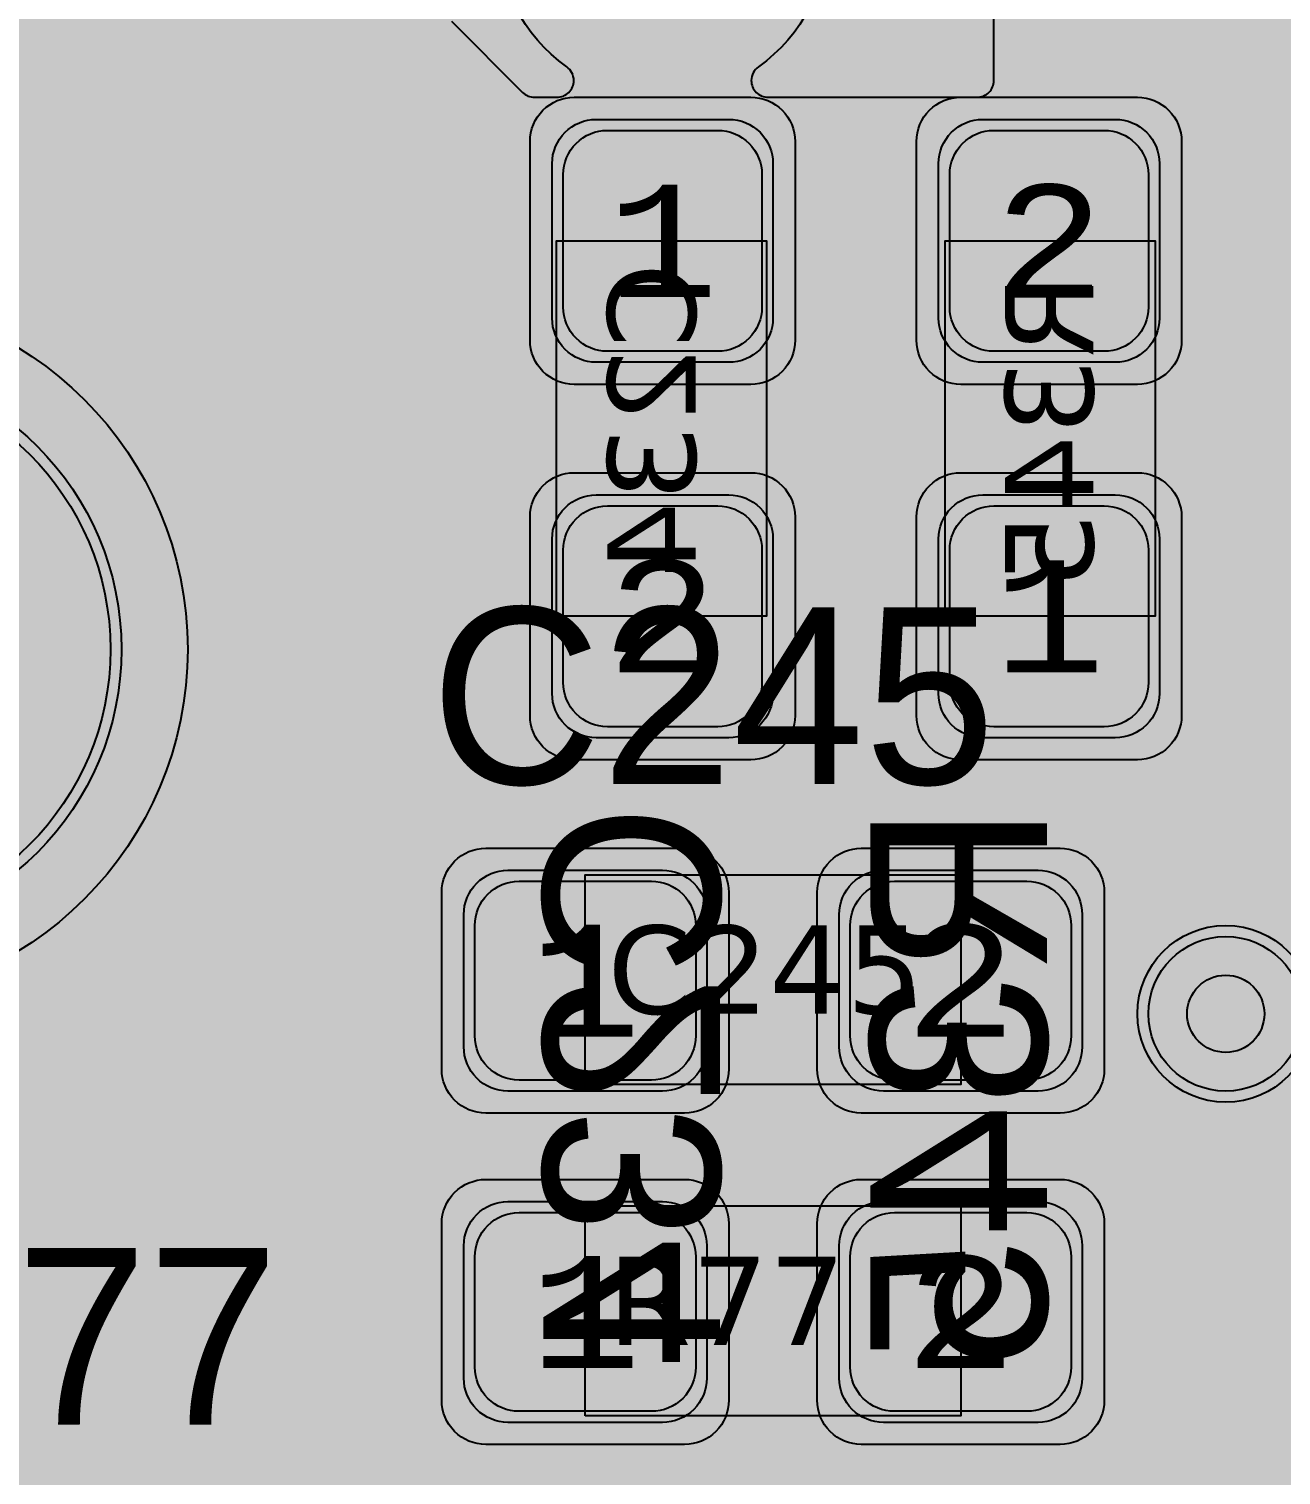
# Model space of a CAD drawing. Extents: x -28 to 199, y -61 to 255.
# Drawn here: x 139.88 to 145.55, y 135.01 to 141.56 of the extents above; entities that cross this region are included whole.
import ezdxf
from ezdxf.enums import TextEntityAlignment as Align

# ---------------------------------------------------------------- set-up
doc = ezdxf.new("R2010")
doc.units = 0
doc.header["$MEASUREMENT"] = 0
for name, color, linetype in [('ASSEMBLY_OUTLINES_BTM', 191, 'CONTINUOUS'), ('ASSEMBLY_OUTLINES_TOP', 102, 'CONTINUOUS'), ('ASSEMBLY_PART_NUMBERS_BTM', 191, 'CONTINUOUS'), ('ASSEMBLY_PART_NUMBERS_TOP', 102, 'CONTINUOUS'), ('ASSEMBLY_REF_DES_BTM', 191, 'CONTINUOUS'), ('ASSEMBLY_REF_DES_TOP', 102, 'CONTINUOUS'), ('DRILL_DRAWING', 21, 'CONTINUOUS'), ('GENERATED_SILKSCREEN_BTM', 255, 'CONTINUOUS'), ('GENERATED_SILKSCREEN_TOP', 140, 'CONTINUOUS'), ('PART_PADS_LAYER_2', 230, 'CONTINUOUS'), ('PART_PADS_LAYER_3', 81, 'CONTINUOUS'), ('PART_PADS_LAYER_BOTTOM', 10, 'CONTINUOUS'), ('PART_PADS_LAYER_TOP', 150, 'CONTINUOUS'), ('PART_PADS_SMD_BTM', 10, 'CONTINUOUS'), ('PART_PADS_SMD_TOP', 150, 'CONTINUOUS'), ('PIN_NUMBERS_BTM', 8, 'CONTINUOUS'), ('PIN_NUMBERS_TOP', 8, 'CONTINUOUS'), ('PLACEMENT_OUTLINES_BTM', 222, 'CONTINUOUS'), ('PLACEMENT_OUTLINES_TOP', 130, 'CONTINUOUS'), ('PLANE_DATA_LAYER_TOP', 150, 'CONTINUOUS'), ('PLANE_SHAPES_LAYER_2', 230, 'CONTINUOUS'), ('PLANE_SHAPES_LAYER_3', 81, 'CONTINUOUS'), ('PLANE_SHAPES_LAYER_TOP', 150, 'CONTINUOUS'), ('SILKSCREEN_OUTLINES_BTM', 211, 'CONTINUOUS'), ('SILKSCREEN_OUTLINES_TOP', 150, 'CONTINUOUS'), ('SILKSCREEN_REF_DES_BTM', 211, 'CONTINUOUS'), ('SILKSCREEN_REF_DES_TOP', 150, 'CONTINUOUS'), ('SOLDERMASK_PADS_BTM', 12, 'CONTINUOUS'), ('SOLDERMASK_PADS_TOP', 180, 'CONTINUOUS'), ('SOLDERPASTE_PADS_BTM', 12, 'CONTINUOUS'), ('SOLDERPASTE_PADS_TOP', 180, 'CONTINUOUS'), ('TRACES_LAYER_3', 81, 'CONTINUOUS'), ('TRACES_LAYER_BOTTOM', 10, 'CONTINUOUS'), ('TRACES_LAYER_TOP', 150, 'CONTINUOUS'), ('VIA_HOLES_LAYER_2', 30, 'CONTINUOUS'), ('VIA_HOLES_LAYER_3', 30, 'CONTINUOUS'), ('VIA_HOLES_LAYER_BOTTOM', 30, 'CONTINUOUS'), ('VIA_HOLES_LAYER_TOP', 30, 'CONTINUOUS'), ('VIA_PADS_LAYER_2', 230, 'CONTINUOUS'), ('VIA_PADS_LAYER_3', 81, 'CONTINUOUS'), ('VIA_PADS_LAYER_BOTTOM', 10, 'CONTINUOUS'), ('VIA_PADS_LAYER_TOP', 150, 'CONTINUOUS')]:
    doc.layers.add(name, color=color, linetype=linetype)
doc.styles.add('COURIER_NEW', font='COUR.TTF')
doc.styles.add('VERDANA', font='verdana.TTF')
doc.styles.add('VERIBEST_GERBER_0', font='txt')

msp = doc.modelspace()

# ---------------------------------------------------------------- hatches: boundary and pattern name
at = {"layer": 'PLANE_DATA_LAYER_TOP'}
h = msp.add_hatch(color=256, dxfattribs=at)
h.paths.add_polyline_path([(154.25, 152.209225, -0.5823694133109129), (154.134713, 152.143814, 0.5823676806362501), (153, 151.5), (153, 151.499999, 0.1354740775508314), (153.106186, 151.115287, -0.5823731847991889), (153.040775, 151), (144.250008, 151, 0.414213562373095), (144.25, 150.999992), (144.25, 146.483544, -0.414213562373095), (144.1738, 146.407344), (141.769081, 146.407344, 0.1989121882725248), (141.468561, 146.282864), (141.046025, 145.860328, 0.1989121882725126), (140.921545, 145.559808), (140.921545, 141.440665, 0.1427307751627057), (140.988072, 141.212362, -0.1427301909019749), (141, 141.171429), (141, 137.8262, -0.414213562373095), (140.9238, 137.75), (140.73867, 137.75, -0.1989133663345656), (140.684788, 137.772318), (140.390954, 138.066152, -0.198909955685367), (140.368636, 138.120033), (140.368636, 138.120034, -0.1031534785254389), (140.374987, 138.150489, 0.1031534113604272), (140.5, 138.749998), (140.5, 138.75, 0.9999999999999999), (137.5, 138.75), (137.5, 138.749998, 0.1031534113604272), (137.625013, 138.150489, -0.1031534785254389), (137.631364, 138.120034), (137.631364, 138.120033, -0.198909955685367), (137.609046, 138.066152), (136.065212, 136.522318, -0.1989133663345656), (136.01133, 136.5), (132.5762, 136.5, -0.414213562373095), (132.5, 136.5762), (132.5, 142.9238, -0.414213562373095), (132.5762, 143), (135.499992, 143, 0.414213562373095), (135.5, 143.000008), (135.5, 146.249992, 0.414213562373095), (135.499992, 146.25), (134.415417, 146.25, -0.6466125677111123), (134.35839, 146.37674, 0.1833038617632562), (134.61, 147.039999), (134.61, 147.04, 0.6130225687010995), (133.021693, 147.848638, -0.6130231653140926), (132.900664, 147.910256), (132.900664, 151.273831, -0.1989099556852985), (132.922982, 151.327712), (133.322952, 151.727682, -0.1989133663345373), (133.376834, 151.75), (144.249992, 151.75, 0.414213562373095), (144.25, 151.750008), (144.25, 153.3238, -0.414213562373095), (144.3262, 153.4), (154.1738, 153.4, -0.414213562373095), (154.25, 153.3238)], flags=0)
h.paths.add_polyline_path([(133.5, 138.75, -0.9999999999999999), (136.5, 138.75, -0.9999999999999999)], flags=0)
msp.add_hatch(color=256, dxfattribs=at).paths.add_polyline_path([(144.25, 145.481144, 0.414213562373095), (144.1738, 145.557344), (143.134753, 145.557344, 0.414213562373095), (143.058553, 145.481144, 0.2784752766716286), (143.099267, 145.413711, -0.2784768177379234), (143.5, 144.75, -0.9999999999999999), (142, 144.75, -0.2784768177379234), (142.400733, 145.413711, 0.2784752766716286), (142.441447, 145.481144, 0.414213562373095), (142.365247, 145.557344), (141.976685, 145.557344, 0.1989133663345373), (141.922803, 145.535026), (141.793863, 145.406086, 0.1989099556852985), (141.771545, 145.352205), (141.771545, 145.352204), (141.771545, 141.648269), (141.771545, 141.648268, 0.1989099556852985), (141.793863, 141.594387), (142.115932, 141.272318, 0.1989133663345374), (142.169814, 141.25), (142.271879, 141.25, 0.414213562373095), (142.348079, 141.3262, 0.2430375699969866), (142.315976, 141.388344, -0.2430385298120637), (142, 142, -0.9999999999999999), (143.5, 142, -0.2430385298120636), (143.184024, 141.388344, 0.2430375699969865), (143.151921, 141.3262, 0.414213562373095), (143.228121, 141.25), (144.1738, 141.25, 0.414213562373095), (144.25, 141.3262)], flags=0)
at = {"layer": 'PLANE_SHAPES_LAYER_2'}
h = msp.add_hatch(color=256, dxfattribs=at)
h.paths.add_polyline_path([(169.5, 129.25), (149.5, 129.25), (142.25, 122), (142.25, 90.5), (147.5, 90.5), (147.5, 80), (154, 80), (154, 69.25), (131.75, 69.25), (131.75, 73.25), (121.25, 73.25), (121.25, 81), (110.5, 81), (110.5, 125.75), (106.5, 125.75), (106.5, 128.75), (93.5, 128.75), (93.5, 120.25), (91.75, 120.25), (91.75, 121.5), (80, 121.5), (80, 118.25), (73.25, 118.25), (73.25, 124.5), (67.5, 124.5), (67.5, 128), (57.75, 128), (57.75, 120.25), (55.25, 120.25), (55.25, 121.5), (47.5, 121.5), (47.5, 119), (35, 119), (35, 134.75), (32.75, 134.75), (32.75, 159.75), (29.25, 159.75), (29.25, 175.25), (22.5, 175.25), (22.5, 195.25), (17.25, 195.25), (17.25, 198), (22.5, 198), (22.5, 216.5), (40.25, 216.5), (40.25, 235.5), (54.5, 235.5), (54.5, 254), (87.25, 254), (87.25, 236.25), (86.25, 236.25), (86.25, 228.75), (81, 228.75), (81, 218.75), (95.25, 218.75), (95.25, 194.5), (87, 194.5), (87, 172), (131.1, 172), (131.1, 208.75), (115.5, 208.75), (115.5, 213.75), (106.75, 213.75), (106.75, 218.75), (110.25, 222.25), (110.25, 226.25), (142.5, 226.25), (142.5, 221.5), (160.5, 221.5), (160.5, 240.75), (169.5, 240.75)])
h.paths.add_polyline_path([(35.5, 149.5), (41.75, 149.5), (41.75, 152), (39.25, 152), (39.25, 154), (37.75, 154), (37.75, 152), (35.5, 152)], flags=16)
h.paths.add_polyline_path([(37.5, 125.75), (37.5, 128.75), (42.75, 128.75), (42.75, 125.75)], flags=16)
h.paths.add_polyline_path([(52, 127.75), (52, 130.75), (54.25, 130.75), (54.25, 127.75)], flags=16)
h.paths.add_polyline_path([(50.75, 219.5), (50.75, 226.5), (71.75, 226.5), (71.75, 219.5)], flags=16)
h.paths.add_polyline_path([(66.5, 150.75), (66.5, 177.5), (72.25, 177.5), (72.25, 150.75)], flags=16)
h.paths.add_polyline_path([(47.25, 185.25), (73, 185.25), (73, 188.25), (70.25, 188.25), (70.25, 191), (47.25, 191)], flags=16)
h.paths.add_polyline_path([(84.5, 208), (84.5, 212.75), (85, 212.75), (85, 208)], flags=16)
h.paths.add_polyline_path([(61.5, 137.25), (87.75, 137.25), (87.75, 140.5), (84.75, 140.5), (84.75, 143), (61.5, 143)], flags=16)
h.paths.add_polyline_path([(88.75, 127), (88.75, 130), (91, 130), (91, 127)], flags=16)
h.paths.add_polyline_path([(85.5, 130.25), (85.5, 132.5), (91, 132.5), (91, 130.25)], flags=16)
h.paths.add_polyline_path([(108.75, 142.25), (135.75, 142.25), (135.75, 145.75), (132.25, 145.75), (132.25, 149), (108.75, 149)], flags=16)
h.paths.add_polyline_path([(114.25, 126.75), (140.75, 126.75), (140.75, 129.75), (137.25, 129.75), (137.25, 133), (114.25, 133)], flags=16)
h.paths.add_polyline_path([(155.25, 180.25), (166.25, 180.25), (166.25, 186.25), (152.25, 186.25), (152.25, 183), (155.25, 183)], flags=16)
at = {"layer": 'PLANE_SHAPES_LAYER_3'}
h = msp.add_hatch(color=256, dxfattribs=at)
h.paths.add_polyline_path([(169.5, 129.25), (149.5, 129.25), (142.25, 122), (142.25, 90.5), (147.5, 90.5), (147.5, 80), (154, 80), (154, 69.25), (131.75, 69.25), (131.75, 73.25), (121.25, 73.25), (121.25, 81), (110.5, 81), (110.5, 125.75), (106.5, 125.75), (106.5, 128.75), (93.5, 128.75), (93.5, 120.25), (91.75, 120.25), (91.75, 121.5), (80, 121.5), (80, 118.25), (73.25, 118.25), (73.25, 124.5), (67.5, 124.5), (67.5, 127.75), (58.25, 127.75), (58.25, 130.25), (88.75, 130.25), (88.75, 127), (91, 127), (91, 132.5), (55, 132.5), (55, 131.25), (52, 131.25), (52, 127.75), (55, 127.75), (55, 127.25), (57.75, 127.25), (57.75, 120.25), (55.25, 120.25), (55.25, 121.5), (47.5, 121.5), (47.5, 119), (35, 119), (35, 134.75), (32.75, 134.75), (32.75, 159.75), (29.25, 159.75), (29.25, 175.25), (22.5, 175.25), (22.5, 195.25), (17.25, 195.25), (17.25, 198), (22.5, 198), (22.5, 216.5), (40.25, 216.5), (40.25, 235.5), (54.5, 235.5), (54.5, 254), (87.25, 254), (87.25, 236.25), (86.25, 236.25), (86.25, 228.75), (81, 228.75), (81, 218.75), (95.25, 218.75), (95.25, 194.5), (87, 194.5), (87, 172), (131.1, 172), (131.1, 208.75), (115.5, 208.75), (115.5, 213.75), (106.75, 213.75), (106.75, 218.75), (110.25, 222.25), (110.25, 226.25), (142.5, 226.25), (142.5, 221.5), (160.5, 221.5), (160.5, 240.75), (169.5, 240.75)])
h.paths.add_polyline_path([(35.5, 149.5), (41.75, 149.5), (41.75, 152), (39.25, 152), (39.25, 154), (37.75, 154), (37.75, 152), (35.5, 152)], flags=16)
h.paths.add_polyline_path([(37.5, 125.75), (37.5, 128.75), (42.75, 128.75), (42.75, 125.75)], flags=16)
h.paths.add_polyline_path([(50.75, 219.5), (50.75, 226.5), (71.75, 226.5), (71.75, 219.5)], flags=16)
h.paths.add_polyline_path([(66.5, 150.75), (66.5, 177.5), (72.25, 177.5), (72.25, 150.75)], flags=16)
h.paths.add_polyline_path([(47.25, 185.25), (73, 185.25), (73, 188.25), (70.25, 188.25), (70.25, 191), (47.25, 191)], flags=16)
h.paths.add_polyline_path([(84.5, 208), (84.5, 212.75), (85, 212.75), (85, 208)], flags=16)
h.paths.add_polyline_path([(61.5, 137.25), (87.75, 137.25), (87.75, 140.5), (84.75, 140.5), (84.75, 143), (61.5, 143)], flags=16)
h.paths.add_polyline_path([(108.75, 142.25), (135.75, 142.25), (135.75, 145.75), (132.25, 145.75), (132.25, 149), (108.75, 149)], flags=16)
h.paths.add_polyline_path([(114.25, 126.75), (140.75, 126.75), (140.75, 129.75), (137.25, 129.75), (137.25, 133), (114.25, 133)], flags=16)
h.paths.add_polyline_path([(155.25, 180.25), (166.25, 180.25), (166.25, 186.25), (152.25, 186.25), (152.25, 183), (155.25, 183)], flags=16)
at = {"layer": 'VIA_HOLES_LAYER_2'}
h = msp.add_hatch(color=256, dxfattribs=at)
edge = h.paths.add_edge_path()
edge.add_arc((145.3, 137.1), 0.175, 0, 360)
at = {"layer": 'VIA_HOLES_LAYER_3'}
h = msp.add_hatch(color=256, dxfattribs=at)
edge = h.paths.add_edge_path()
edge.add_arc((145.3, 137.1), 0.175, 0, 360)
at = {"layer": 'VIA_HOLES_LAYER_BOTTOM'}
h = msp.add_hatch(color=256, dxfattribs=at)
edge = h.paths.add_edge_path()
edge.add_arc((145.3, 137.1), 0.175, 0, 360)
at = {"layer": 'VIA_HOLES_LAYER_TOP'}
h = msp.add_hatch(color=256, dxfattribs=at)
edge = h.paths.add_edge_path()
edge.add_arc((145.3, 137.1), 0.175, 0, 360)

# ---------------------------------------------------------------- linework, layer by layer
at = {"layer": 'ASSEMBLY_OUTLINES_BTM'}
for points in [[(142.27, 138.9), (142.27, 140.6), (143.22, 140.6), (143.22, 138.9)], [(144.03, 138.9), (144.03, 140.6), (144.98, 140.6), (144.98, 138.9)]]:
    msp.add_lwpolyline(points, close=True, dxfattribs=at)
at = {"layer": 'ASSEMBLY_OUTLINES_TOP'}
for points in [[(142.4, 136.78), (142.4, 137.73), (144.1, 137.73), (144.1, 136.78)], [(142.4, 135.28), (142.4, 136.23), (144.1, 136.23), (144.1, 135.28)]]:
    msp.add_lwpolyline(points, close=True, dxfattribs=at)
msp.add_circle((139, 138.75), 1.6, dxfattribs=at)
at = {"layer": 'GENERATED_SILKSCREEN_BTM', "const_width": 0.15}
for points in [[(142.270005, 139.457911, 1.22306e-05), (142.269995, 139.457902), (142.269995, 140.042098, 1.22306e-05), (142.270005, 140.042089), (142.270005, 139.457911)], [(143.220005, 139.466156, 1.1642e-05), (143.219995, 139.466164), (143.219995, 140.033836, 1.1642e-05), (143.220005, 140.033844), (143.220005, 139.466156)], [(144.030005, 139.466164, 1.1642e-05), (144.029995, 139.466156), (144.029995, 140.033844, 1.1642e-05), (144.030005, 140.033836), (144.030005, 139.466164)], [(144.980005, 139.457902, 1.22306e-05), (144.979995, 139.457911), (144.979995, 140.042089, 1.22306e-05), (144.980005, 140.042098), (144.980005, 139.457902)]]:
    msp.add_lwpolyline(points, format="xyb", dxfattribs=at)
for points in [[(143.0036, 137.8004), (142.894, 137.9348), (142.8916, 137.9388), (142.8884, 137.9396), (142.8852, 137.9412), (142.8812, 137.942), (142.3324, 137.942), (142.3284, 137.9412), (142.3252, 137.9396), (142.3236, 137.938), (142.322, 137.9372), (142.3196, 137.9348), (142.21, 137.8004), (142.2092, 137.798), (142.2084, 137.7956), (142.2076, 137.7948), (142.2068, 137.7916), (142.2068, 137.522), (142.2076, 137.518), (142.2084, 137.5164), (142.2092, 137.514), (142.21, 137.5116), (142.3196, 137.3764), (142.3236, 137.3732), (142.33, 137.3716), (142.334, 137.3724), (142.3388, 137.374), (142.342, 137.3764), (142.3452, 137.3804), (142.3476, 137.3844), (142.3484, 137.3884), (142.3484, 137.3924), (142.346, 137.3956), (142.2396, 137.5276), (142.2396, 137.786), (142.3404, 137.9092), (142.8732, 137.9092), (142.974, 137.786), (142.974, 137.5276), (142.8676, 137.3956), (142.866, 137.3924), (142.8652, 137.3884), (142.866, 137.3844), (142.8684, 137.3804), (142.8716, 137.3764), (142.8756, 137.374), (142.8796, 137.3724), (142.8852, 137.3716), (142.89, 137.3732), (142.894, 137.3764), (143.0036, 137.5116), (143.0052, 137.5148), (143.006, 137.5156), (143.006, 137.518), (143.0068, 137.5188), (143.0068, 137.5196), (143.0068, 137.522), (143.0068, 137.7916), (143.006, 137.7948), (143.0052, 137.798), (143.0036, 137.8004)], [(143.9908, 137.3756), (143.9892, 137.3732), (143.9852, 137.3724), (143.9812, 137.37), (143.9772, 137.37), (143.8124, 137.37), (143.8084, 137.37), (143.806, 137.3724), (143.8036, 137.3724), (143.8028, 137.3732), (143.802, 137.374), (143.7996, 137.3756), (143.69, 137.5116), (143.6884, 137.5156), (143.6876, 137.518), (143.6868, 137.522), (143.6868, 137.9252), (143.6884, 137.9324), (143.6924, 137.9364), (143.6972, 137.9412), (143.7028, 137.9428), (144.4708, 137.9428), (144.4772, 137.9412), (144.4812, 137.9372), (144.4836, 137.9324), (144.4844, 137.9268), (144.4836, 137.9204), (144.4812, 137.9148), (144.4772, 137.9108), (144.4708, 137.9092), (144.1028, 137.9092), (144.1028, 137.5332), (144.4756, 137.402), (144.4812, 137.3988), (144.4844, 137.3932), (144.4852, 137.3868), (144.4836, 137.382), (144.4812, 137.3772), (144.4764, 137.3732), (144.4716, 137.3708), (144.4652, 137.3724), (144.0924, 137.5036), (143.9908, 137.3756)], [(143.7196, 137.9092), (143.7196, 137.526), (143.8204, 137.402), (143.9692, 137.402), (144.0708, 137.526), (144.0708, 137.9092), (143.7196, 137.9092)], [(142.21, 136.7564), (142.3196, 136.622), (142.3236, 136.6196), (142.3268, 136.6188), (142.3292, 136.6172), (142.3324, 136.6164), (142.442, 136.6164), (142.4444, 136.6172), (142.45, 136.6188), (142.454, 136.6196), (142.4556, 136.622), (142.8884, 137.1548), (142.974, 137.1548), (142.974, 136.6324), (142.9756, 136.6268), (142.9788, 136.622), (142.9844, 136.6196), (142.9908, 136.6188), (142.9964, 136.6196), (143.002, 136.622), (143.0052, 136.6268), (143.0068, 136.6324), (143.0068, 137.1716), (143.0052, 137.178), (143.0012, 137.182), (142.9972, 137.186), (142.9908, 137.1876), (142.8812, 137.1876), (142.8788, 137.1868), (142.8732, 137.1852), (142.8708, 137.1836), (142.8692, 137.182), (142.8676, 137.1804), (142.434, 136.6484), (142.3404, 136.6484), (142.2396, 136.7732), (142.2396, 137.0316), (142.346, 137.162), (142.3476, 137.1676), (142.3468, 137.1724), (142.3444, 137.178), (142.3396, 137.1812), (142.3348, 137.1844), (142.3292, 137.1852), (142.3236, 137.1844), (142.3196, 137.1804), (142.21, 137.046), (142.2092, 137.0428), (142.2084, 137.0404), (142.2076, 137.0396), (142.2068, 137.0364), (142.2068, 136.7668), (142.2076, 136.7636), (142.2076, 136.7628), (142.2084, 136.762), (142.2092, 136.7596), (142.21, 136.7564)], [(144.4836, 137.0444), (144.374, 137.1796), (144.37, 137.1836), (144.3676, 137.1844), (144.3652, 137.1844), (144.3596, 137.1836), (144.354, 137.1804), (144.35, 137.1764), (144.3468, 137.1716), (144.346, 137.166), (144.3476, 137.1604), (144.454, 137.03), (144.454, 136.7716), (144.3532, 136.6468), (144.2044, 136.6468), (144.1028, 136.77), (144.1028, 136.9028), (144.1012, 136.9092), (144.098, 136.9132), (144.0924, 136.9156), (144.0868, 136.9164), (144.0812, 136.9156), (144.0756, 136.9132), (144.0724, 136.9092), (144.0708, 136.9028), (144.0708, 136.77), (143.9692, 136.6468), (143.8204, 136.6468), (143.7196, 136.7716), (143.7196, 137.03), (143.826, 137.1604), (143.8276, 137.166), (143.8268, 137.1716), (143.8244, 137.1764), (143.8196, 137.1804), (143.8148, 137.1836), (143.8092, 137.1844), (143.806, 137.1844), (143.8036, 137.1836), (143.7996, 137.1796), (143.69, 137.0444), (143.6892, 137.042), (143.6884, 137.0396), (143.6876, 137.0388), (143.6868, 137.0356), (143.6868, 136.766), (143.6876, 136.762), (143.6884, 136.7604), (143.6892, 136.758), (143.69, 136.7556), (143.7996, 136.6204), (143.8036, 136.618), (143.8068, 136.6172), (143.8092, 136.6156), (143.8124, 136.6148), (143.9772, 136.6148), (143.9796, 136.6156), (143.9852, 136.6172), (143.9892, 136.618), (143.9908, 136.6204), (144.0868, 136.738), (144.1828, 136.6204), (144.1844, 136.6196), (144.186, 136.618), (144.1868, 136.6172), (144.1884, 136.6172), (144.194, 136.6156), (144.1964, 136.6148), (144.3612, 136.6148), (144.3652, 136.6156), (144.3684, 136.6172), (144.3716, 136.618), (144.374, 136.6204), (144.4836, 136.7556), (144.4852, 136.7588), (144.486, 136.7596), (144.486, 136.762), (144.4868, 136.7628), (144.4868, 136.7636), (144.4868, 136.766), (144.4868, 137.0356), (144.486, 137.0388), (144.4852, 137.042), (144.4836, 137.0444)], [(143.0036, 136.29), (142.894, 136.4252), (142.89, 136.4292), (142.8876, 136.43), (142.8852, 136.43), (142.8796, 136.4292), (142.874, 136.426), (142.87, 136.422), (142.8668, 136.4172), (142.866, 136.4116), (142.8676, 136.406), (142.974, 136.2756), (142.974, 136.0172), (142.8732, 135.8924), (142.7244, 135.8924), (142.6228, 136.0156), (142.6228, 136.1484), (142.6212, 136.1548), (142.618, 136.1588), (142.6124, 136.1612), (142.6068, 136.162), (142.6012, 136.1612), (142.5956, 136.1588), (142.5924, 136.1548), (142.5908, 136.1484), (142.5908, 136.0156), (142.4892, 135.8924), (142.3404, 135.8924), (142.2396, 136.0172), (142.2396, 136.2756), (142.346, 136.406), (142.3476, 136.4116), (142.3468, 136.4172), (142.3444, 136.422), (142.3396, 136.426), (142.3348, 136.4292), (142.3292, 136.43), (142.326, 136.43), (142.3236, 136.4292), (142.3196, 136.4252), (142.21, 136.29), (142.2092, 136.2876), (142.2084, 136.2852), (142.2076, 136.2844), (142.2068, 136.2812), (142.2068, 136.0116), (142.2076, 136.0076), (142.2084, 136.006), (142.2092, 136.0036), (142.21, 136.0012), (142.3196, 135.866), (142.3236, 135.8636), (142.3268, 135.8628), (142.3292, 135.8612), (142.3324, 135.8604), (142.4972, 135.8604), (142.4996, 135.8612), (142.5052, 135.8628), (142.5092, 135.8636), (142.5108, 135.866), (142.6068, 135.9836), (142.7028, 135.866), (142.7044, 135.8652), (142.706, 135.8636), (142.7068, 135.8628), (142.7084, 135.8628), (142.714, 135.8612), (142.7164, 135.8604), (142.8812, 135.8604), (142.8852, 135.8612), (142.8884, 135.8628), (142.8916, 135.8636), (142.894, 135.866), (143.0036, 136.0012), (143.0052, 136.0044), (143.006, 136.0052), (143.006, 136.0076), (143.0068, 136.0084), (143.0068, 136.0092), (143.0068, 136.0116), (143.0068, 136.2812), (143.006, 136.2844), (143.0052, 136.2876), (143.0036, 136.29)], [(144.4708, 135.9444), (144.4772, 135.9436), (144.4812, 135.9396), (144.4836, 135.934), (144.4844, 135.9284), (144.4836, 135.9228), (144.4812, 135.918), (144.4772, 135.914), (144.4708, 135.9124), (144.2284, 135.9124), (144.2284, 135.8748), (144.2268, 135.8692), (144.2236, 135.8644), (144.218, 135.862), (144.2124, 135.8612), (144.206, 135.862), (144.2004, 135.8644), (144.1964, 135.8692), (144.1956, 135.8748), (144.1956, 135.9124), (143.7252, 135.9124), (143.7212, 135.9132), (143.718, 135.9148), (143.7148, 135.9188), (143.7124, 135.9228), (143.7108, 135.9276), (143.71, 135.9324), (143.7108, 135.9364), (143.714, 135.9404), (144.1996, 136.426), (144.2044, 136.4292), (144.2092, 136.4308), (144.214, 136.43), (144.2196, 136.4268), (144.2236, 136.4252), (144.226, 136.422), (144.2276, 136.4188), (144.2284, 136.4148), (144.2284, 135.9444), (144.4708, 135.9444)], [(144.1956, 136.3748), (143.766, 135.9444), (144.1956, 135.9444), (144.1956, 136.3748)], [(142.9908, 135.19), (142.9972, 135.1892), (143.0012, 135.1852), (143.0036, 135.1796), (143.0044, 135.174), (143.0036, 135.1684), (143.0012, 135.1636), (142.9972, 135.1596), (142.9908, 135.158), (142.7484, 135.158), (142.7484, 135.1204), (142.7468, 135.1148), (142.7436, 135.11), (142.738, 135.1076), (142.7324, 135.1068), (142.726, 135.1076), (142.7204, 135.11), (142.7164, 135.1148), (142.7156, 135.1204), (142.7156, 135.158), (142.2452, 135.158), (142.2412, 135.1588), (142.238, 135.1604), (142.2348, 135.1644), (142.2324, 135.1684), (142.2308, 135.1732), (142.23, 135.178), (142.2308, 135.182), (142.234, 135.186), (142.7196, 135.6716), (142.7244, 135.6748), (142.7292, 135.6764), (142.734, 135.6756), (142.7396, 135.6724), (142.7436, 135.6708), (142.746, 135.6676), (142.7476, 135.6644), (142.7484, 135.6604), (142.7484, 135.19), (142.9908, 135.19)], [(143.962, 135.5236), (143.9628, 135.5268), (143.9636, 135.5292), (143.9652, 135.5324), (144.0532, 135.6412), (143.7196, 135.6412), (143.7196, 135.1188), (143.718, 135.1132), (143.7148, 135.1084), (143.7092, 135.106), (143.7036, 135.1052), (143.6972, 135.106), (143.6916, 135.1084), (143.6884, 135.1132), (143.6868, 135.1188), (143.6868, 135.6588), (143.6884, 135.6644), (143.6924, 135.6684), (143.6972, 135.6732), (143.7028, 135.6748), (144.0876, 135.6748), (144.0932, 135.674), (144.0972, 135.6716), (144.0996, 135.6684), (144.1012, 135.6628), (144.1028, 135.6588), (144.1036, 135.6556), (144.1028, 135.6516), (144.1004, 135.6484), (143.994, 135.518), (143.994, 135.2596), (144.0956, 135.1348), (144.3532, 135.1348), (144.4532, 135.2596), (144.4532, 135.518), (144.3476, 135.6484), (144.3452, 135.654), (144.3452, 135.6588), (144.3484, 135.6636), (144.3524, 135.6684), (144.358, 135.6716), (144.3636, 135.6724), (144.3668, 135.6724), (144.3692, 135.6716), (144.3732, 135.6676), (144.4836, 135.5324), (144.4852, 135.53), (144.4852, 135.5268), (144.4868, 135.5236), (144.4868, 135.254), (144.4868, 135.2516), (144.486, 135.2508), (144.486, 135.25), (144.4852, 135.2484), (144.4852, 135.2468), (144.4836, 135.2436), (144.3732, 135.1084), (144.3708, 135.106), (144.3692, 135.1052), (144.3644, 135.1036), (144.3612, 135.1028), (144.0876, 135.1028), (144.0844, 135.1036), (144.0796, 135.1052), (144.078, 135.1052), (144.0772, 135.106), (144.0756, 135.1076), (144.074, 135.1084), (143.9652, 135.2436), (143.9636, 135.2476), (143.9628, 135.25), (143.962, 135.254), (143.962, 135.5236)], [(142.7156, 135.6204), (142.286, 135.19), (142.7156, 135.19), (142.7156, 135.6204)]]:
    msp.add_lwpolyline(points, dxfattribs=at)
at = {"layer": 'GENERATED_SILKSCREEN_TOP', "const_width": 0.15}
for points in [[(143.5135, 139.764), (143.5055, 139.762), (143.5015, 139.758), (143.4985, 139.751), (143.4975, 139.743), (143.4985, 139.736), (143.5015, 139.729), (143.5055, 139.724), (143.5135, 139.723), (143.9035, 139.723), (143.9105, 139.724), (143.9165, 139.729), (143.9195, 139.736), (143.9205, 139.743), (143.9195, 139.751), (143.9165, 139.758), (143.9105, 139.762), (143.9035, 139.764), (143.7275, 139.764), (143.7275, 140.703), (143.7265, 140.71), (143.7235, 140.715), (143.7185, 140.718), (143.7115, 140.719), (143.7065, 140.72), (143.7015, 140.72), (143.6975, 140.718), (143.6935, 140.714), (143.4985, 140.44), (143.4955, 140.433), (143.4955, 140.426), (143.4985, 140.42), (143.5035, 140.415), (143.5095, 140.411), (143.5165, 140.409), (143.5205, 140.409), (143.5235, 140.41), (143.5285, 140.416), (143.6885, 140.64), (143.6885, 139.764), (143.5135, 139.764)], [(140.8715, 139.743), (140.8725, 139.736), (140.8775, 139.73), (140.8845, 139.727), (140.8915, 139.726), (140.8985, 139.727), (140.9045, 139.73), (140.9095, 139.736), (140.9115, 139.743), (140.9115, 140.682), (141.2285, 140.682), (141.2355, 140.684), (141.2415, 140.688), (141.2445, 140.695), (141.2455, 140.702), (141.2445, 140.71), (141.2415, 140.717), (141.2355, 140.722), (141.2285, 140.723), (140.5535, 140.723), (140.5465, 140.722), (140.5415, 140.717), (140.5375, 140.71), (140.5365, 140.702), (140.5375, 140.695), (140.5415, 140.688), (140.5465, 140.684), (140.5535, 140.682), (140.8715, 140.682), (140.8715, 139.743)], [(142.1875, 140.343), (142.1905, 140.345), (142.1915, 140.35), (142.1945, 140.355), (142.1945, 140.36), (142.1945, 140.566), (142.1945, 140.571), (142.1915, 140.574), (142.1915, 140.577), (142.1905, 140.578), (142.1895, 140.579), (142.1875, 140.581), (142.0175, 140.719), (142.0125, 140.721), (142.0085, 140.722), (142.0045, 140.723), (141.5005, 140.723), (141.4915, 140.721), (141.4855, 140.716), (141.4805, 140.71), (141.4785, 140.703), (141.4785, 139.743), (141.4805, 139.735), (141.4855, 139.73), (141.4915, 139.727), (141.4985, 139.726), (141.5065, 139.727), (141.5135, 139.73), (141.5185, 139.735), (141.5205, 139.743), (141.5205, 140.203), (142.0045, 140.203), (142.0115, 140.204), (142.0145, 140.205), (142.0155, 140.205), (142.0175, 140.206), (142.1875, 140.343)], [(142.4935, 140.087), (143.0315, 140.623), (143.0315, 140.087), (142.4935, 140.087)], [(141.5205, 140.682), (141.9985, 140.682), (142.1545, 140.556), (142.1545, 140.37), (141.9985, 140.243), (141.5205, 140.243), (141.5205, 140.682)], [(143.0315, 139.743), (143.0325, 139.735), (143.0375, 139.73), (143.0445, 139.727), (143.0515, 139.726), (143.0585, 139.727), (143.0645, 139.73), (143.0695, 139.735), (143.0715, 139.743), (143.0715, 140.046), (143.1185, 140.046), (143.1255, 140.048), (143.1315, 140.052), (143.1345, 140.059), (143.1355, 140.066), (143.1345, 140.074), (143.1315, 140.081), (143.1255, 140.086), (143.1185, 140.087), (143.0715, 140.087), (143.0715, 140.675), (143.0705, 140.68), (143.0675, 140.684), (143.0635, 140.688), (143.0585, 140.691), (143.0525, 140.693), (143.0465, 140.694), (143.0415, 140.693), (143.0365, 140.689), (142.4295, 140.082), (142.4255, 140.076), (142.4235, 140.07), (142.4245, 140.064), (142.4285, 140.057), (142.4305, 140.052), (142.4345, 140.049), (142.4385, 140.047), (142.4435, 140.046), (143.0315, 140.046), (143.0315, 139.743)], [(143.3736, 138.4176), (143.804, 138.8464), (143.804, 138.4176), (143.3736, 138.4176)], [(141.9496, 138.1296), (141.8152, 138.2392), (141.8112, 138.2416), (141.8104, 138.2448), (141.8088, 138.248), (141.808, 138.252), (141.808, 138.8008), (141.8088, 138.8048), (141.8104, 138.808), (141.812, 138.8096), (141.8128, 138.8112), (141.8144, 138.8136), (141.9496, 138.9232), (141.952, 138.924), (141.9544, 138.9248), (141.9552, 138.9256), (141.9584, 138.9264), (142.228, 138.9264), (142.232, 138.9256), (142.2336, 138.9248), (142.236, 138.924), (142.2384, 138.9232), (142.3736, 138.8136), (142.3768, 138.8096), (142.3784, 138.8032), (142.3776, 138.7984), (142.376, 138.7944), (142.3736, 138.7912), (142.3696, 138.788), (142.3656, 138.7856), (142.3616, 138.7848), (142.3576, 138.7848), (142.3544, 138.7872), (142.2224, 138.8936), (141.964, 138.8936), (141.8408, 138.7928), (141.8408, 138.26), (141.964, 138.1592), (142.2224, 138.1592), (142.3544, 138.2656), (142.3576, 138.2672), (142.3616, 138.268), (142.3656, 138.2672), (142.3696, 138.2648), (142.3736, 138.2616), (142.376, 138.2576), (142.3776, 138.2528), (142.3784, 138.248), (142.3768, 138.2432), (142.3736, 138.2392), (142.2384, 138.1296), (142.2352, 138.128), (142.2344, 138.1272), (142.232, 138.1272), (142.2312, 138.1264), (142.2304, 138.1264), (142.228, 138.1264), (141.9584, 138.1264), (141.9552, 138.1272), (141.952, 138.128), (141.9496, 138.1296)], [(142.9936, 138.9232), (143.128, 138.8136), (143.1304, 138.8096), (143.1312, 138.8064), (143.1328, 138.804), (143.1336, 138.8008), (143.1336, 138.6912), (143.1328, 138.688), (143.1312, 138.6832), (143.1304, 138.6792), (143.128, 138.6776), (142.5952, 138.2448), (142.5952, 138.1592), (143.1176, 138.1592), (143.1232, 138.1576), (143.128, 138.1544), (143.1304, 138.1488), (143.1312, 138.1424), (143.1304, 138.1368), (143.128, 138.1312), (143.1232, 138.128), (143.1176, 138.1264), (142.5784, 138.1264), (142.572, 138.128), (142.568, 138.132), (142.564, 138.136), (142.5624, 138.1424), (142.5624, 138.252), (142.5632, 138.2544), (142.5648, 138.26), (142.5664, 138.2624), (142.568, 138.264), (142.5696, 138.2656), (143.1016, 138.6992), (143.1016, 138.7928), (142.9768, 138.8936), (142.7184, 138.8936), (142.588, 138.7872), (142.5824, 138.7856), (142.5768, 138.7864), (142.572, 138.7888), (142.5688, 138.7936), (142.5656, 138.7984), (142.5648, 138.804), (142.5648, 138.8072), (142.5656, 138.8096), (142.5696, 138.8136), (142.704, 138.9232), (142.7072, 138.924), (142.7096, 138.9248), (142.7104, 138.9256), (142.7136, 138.9264), (142.9832, 138.9264), (142.9864, 138.9256), (142.9872, 138.9256), (142.988, 138.9248), (142.9904, 138.924), (142.9936, 138.9232)], [(143.804, 138.1424), (143.8048, 138.136), (143.8088, 138.132), (143.8144, 138.1296), (143.82, 138.1288), (143.8256, 138.1296), (143.8304, 138.132), (143.8344, 138.136), (143.836, 138.1424), (143.836, 138.3848), (143.8736, 138.3848), (143.8792, 138.3864), (143.884, 138.3896), (143.8864, 138.3952), (143.8872, 138.4008), (143.8864, 138.4072), (143.884, 138.4128), (143.8792, 138.4168), (143.8736, 138.4176), (143.836, 138.4176), (143.836, 138.888), (143.8352, 138.892), (143.8328, 138.8952), (143.8296, 138.8984), (143.8256, 138.9008), (143.8208, 138.9024), (143.816, 138.9032), (143.812, 138.9024), (143.808, 138.8992), (143.3224, 138.4136), (143.3192, 138.4088), (143.3176, 138.404), (143.3184, 138.3992), (143.3216, 138.3936), (143.3232, 138.3896), (143.3264, 138.3872), (143.3296, 138.3856), (143.3336, 138.3848), (143.804, 138.3848), (143.804, 138.1424)], [(144.2248, 138.6512), (144.2216, 138.6504), (144.2192, 138.6496), (144.216, 138.648), (144.1072, 138.56), (144.1072, 138.8936), (144.6296, 138.8936), (144.6352, 138.8952), (144.64, 138.8984), (144.6424, 138.904), (144.6432, 138.9096), (144.6424, 138.916), (144.64, 138.9208), (144.6352, 138.9248), (144.6296, 138.9264), (144.0896, 138.9264), (144.084, 138.9248), (144.0792, 138.9208), (144.0752, 138.916), (144.0736, 138.9104), (144.0736, 138.5256), (144.0744, 138.52), (144.0768, 138.516), (144.08, 138.5136), (144.0856, 138.512), (144.0896, 138.5104), (144.0928, 138.5096), (144.0968, 138.5104), (144.1, 138.5128), (144.2304, 138.6192), (144.4888, 138.6192), (144.6136, 138.5176), (144.6136, 138.26), (144.4888, 138.16), (144.2304, 138.16), (144.1, 138.2656), (144.0944, 138.268), (144.0896, 138.268), (144.0848, 138.2648), (144.08, 138.2608), (144.0768, 138.2552), (144.076, 138.2496), (144.0768, 138.244), (144.0808, 138.24), (144.216, 138.1296), (144.2184, 138.128), (144.2216, 138.128), (144.2248, 138.1264), (144.4944, 138.1264), (144.4968, 138.1264), (144.4976, 138.1272), (144.4984, 138.1272), (144.5, 138.128), (144.5016, 138.128), (144.5048, 138.1296), (144.64, 138.24), (144.6424, 138.2424), (144.6432, 138.244), (144.6448, 138.2488), (144.6456, 138.252), (144.6456, 138.5256), (144.6448, 138.5288), (144.6432, 138.5336), (144.6432, 138.5352), (144.6424, 138.536), (144.6408, 138.5376), (144.64, 138.5392), (144.5048, 138.648), (144.5008, 138.6496), (144.4976, 138.6504), (144.4944, 138.6512), (144.2248, 138.6512)], [(140.024, 135.2504), (140.0224, 135.2448), (140.0232, 135.2392), (140.0272, 135.2344), (140.0312, 135.2312), (140.0368, 135.2296), (140.0424, 135.2288), (140.0472, 135.2304), (140.0512, 135.2352), (140.4824, 136.0024), (140.484, 136.0064), (140.484, 136.0096), (140.484, 136.0128), (140.4824, 136.016), (140.48, 136.0208), (140.4768, 136.024), (140.4728, 136.0256), (140.4688, 136.0264), (139.9288, 136.0264), (139.9232, 136.0248), (139.9192, 136.0208), (139.916, 136.016), (139.9152, 136.0096), (139.916, 136.004), (139.9192, 135.9984), (139.9232, 135.9944), (139.9288, 135.9936), (140.4416, 135.9936), (140.024, 135.2504)], [(140.78, 135.2504), (140.7784, 135.2448), (140.7792, 135.2392), (140.7832, 135.2344), (140.7872, 135.2312), (140.7928, 135.2296), (140.7984, 135.2288), (140.8032, 135.2304), (140.8072, 135.2352), (141.2384, 136.0024), (141.24, 136.0064), (141.24, 136.0096), (141.24, 136.0128), (141.2384, 136.016), (141.236, 136.0208), (141.2328, 136.024), (141.2288, 136.0256), (141.2248, 136.0264), (140.6848, 136.0264), (140.6792, 136.0248), (140.6752, 136.0208), (140.672, 136.016), (140.6712, 136.0096), (140.672, 136.004), (140.6752, 135.9984), (140.6792, 135.9944), (140.6848, 135.9936), (141.1976, 135.9936), (140.78, 135.2504)]]:
    msp.add_lwpolyline(points, dxfattribs=at)
msp.add_lwpolyline([(137.4, 138.75, -1), (140.6, 138.75, -1)], format="xyb", close=True, dxfattribs=at)
for points in [[(143.542098, 137.730005, 1.22306e-05), (143.542089, 137.729995), (142.957911, 137.729995, 1.22306e-05), (142.957902, 137.730005), (143.542098, 137.730005)], [(143.533844, 136.779995), (142.966156, 136.779995, 1.1642e-05), (142.966164, 136.780005), (143.533836, 136.780005, 1.1642e-05), (143.533844, 136.779995)], [(143.542098, 136.230005, 1.22306e-05), (143.542089, 136.229995), (142.957911, 136.229995, 1.22306e-05), (142.957902, 136.230005), (143.542098, 136.230005)], [(143.533844, 135.279995), (142.966156, 135.279995, 1.1642e-05), (142.966164, 135.280005), (143.533836, 135.280005, 1.1642e-05), (143.533844, 135.279995)]]:
    msp.add_lwpolyline(points, format="xyb", dxfattribs=at)
at = {"layer": 'PART_PADS_LAYER_2'}
msp.add_circle((139, 138.75), 1.25, dxfattribs=at)
at = {"layer": 'PART_PADS_LAYER_3'}
msp.add_circle((139, 138.75), 1.25, dxfattribs=at)
at = {"layer": 'PART_PADS_LAYER_BOTTOM'}
msp.add_circle((139, 138.75), 1.25, dxfattribs=at)
at = {"layer": 'PART_PADS_LAYER_TOP'}
msp.add_circle((139, 138.75), 1.25, dxfattribs=at)
at = {"layer": 'PART_PADS_SMD_BTM'}
for points in [[(143.05, 141.15, -0.4142135624), (143.25, 140.95), (143.25, 140.25, -0.4142135624), (143.05, 140.05), (142.45, 140.05, -0.4142135624), (142.25, 140.25), (142.25, 140.95, -0.4142135624), (142.45, 141.15)], [(144.2, 140.05, -0.4142135624), (144, 140.25), (144, 140.95, -0.4142135624), (144.2, 141.15), (144.8, 141.15, -0.4142135624), (145, 140.95), (145, 140.25, -0.4142135624), (144.8, 140.05)], [(143.05, 139.45, -0.4142135624), (143.25, 139.25), (143.25, 138.55, -0.4142135624), (143.05, 138.35), (142.45, 138.35, -0.4142135624), (142.25, 138.55), (142.25, 139.25, -0.4142135624), (142.45, 139.45)], [(144.2, 138.35, -0.4142135624), (144, 138.55), (144, 139.25, -0.4142135624), (144.2, 139.45), (144.8, 139.45, -0.4142135624), (145, 139.25), (145, 138.55, -0.4142135624), (144.8, 138.35)]]:
    msp.add_lwpolyline(points, format="xyb", close=True, dxfattribs=at)
at = {"layer": 'PART_PADS_SMD_TOP'}
for points in [[(141.85, 137.55, -0.4142135624), (142.05, 137.75), (142.75, 137.75, -0.4142135624), (142.95, 137.55), (142.95, 136.95, -0.4142135624), (142.75, 136.75), (142.05, 136.75, -0.4142135624), (141.85, 136.95)], [(143.55, 137.55, -0.4142135624), (143.75, 137.75), (144.45, 137.75, -0.4142135624), (144.65, 137.55), (144.65, 136.95, -0.4142135624), (144.45, 136.75), (143.75, 136.75, -0.4142135624), (143.55, 136.95)], [(141.85, 136.05, -0.4142135624), (142.05, 136.25), (142.75, 136.25, -0.4142135624), (142.95, 136.05), (142.95, 135.45, -0.4142135624), (142.75, 135.25), (142.05, 135.25, -0.4142135624), (141.85, 135.45)], [(143.55, 136.05, -0.4142135624), (143.75, 136.25), (144.45, 136.25, -0.4142135624), (144.65, 136.05), (144.65, 135.45, -0.4142135624), (144.45, 135.25), (143.75, 135.25, -0.4142135624), (143.55, 135.45)]]:
    msp.add_lwpolyline(points, format="xyb", close=True, dxfattribs=at)
at = {"layer": 'PLACEMENT_OUTLINES_BTM'}
for points in [[(142.27, 138.9), (142.27, 140.6), (143.22, 140.6), (143.22, 138.9)], [(144.03, 138.9), (144.03, 140.6), (144.98, 140.6), (144.98, 138.9)]]:
    msp.add_lwpolyline(points, close=True, dxfattribs=at)
at = {"layer": 'PLACEMENT_OUTLINES_TOP'}
for points in [[(142.4, 136.78), (142.4, 137.73), (144.1, 137.73), (144.1, 136.78)], [(142.4, 135.28), (142.4, 136.23), (144.1, 136.23), (144.1, 135.28)]]:
    msp.add_lwpolyline(points, close=True, dxfattribs=at)
msp.add_circle((139, 138.75), 1.6, dxfattribs=at)
at = {"layer": 'PLANE_DATA_LAYER_TOP'}
for points in [[(143.5, 142, -0.2430385298), (143.184024, 141.388344, 0.24303757), (143.151921, 141.3262, 0.4142135624), (143.228121, 141.25), (144.1738, 141.25, 0.4142135624), (144.25, 141.3262), (144.25, 145.481144, 0.4142135624)], [(141.793863, 141.594387), (142.115932, 141.272318, 0.1989133663), (142.169814, 141.25), (142.271879, 141.25, 0.4142135624), (142.348079, 141.3262, 0.24303757), (142.315976, 141.388344, -0.2430385298), (142, 142, -1)]]:
    msp.add_lwpolyline(points, format="xyb", dxfattribs=at)
at = {"layer": 'PLANE_SHAPES_LAYER_TOP'}
for points in [[(135.5, 141.25), (144.25, 141.25), (135.5, 151.75), (144.25, 151.75)], [(132.5, 136.5), (141, 136.5), (132.5, 143), (141, 143)]]:
    msp.add_solid(points, dxfattribs=at)
at = {"layer": 'SILKSCREEN_OUTLINES_BTM'}
for points in [[(142.27, 138.9), (142.27, 140.6), (143.22, 140.6), (143.22, 138.9)], [(144.03, 138.9), (144.03, 140.6), (144.98, 140.6), (144.98, 138.9)]]:
    msp.add_lwpolyline(points, close=True, dxfattribs=at)
at = {"layer": 'SILKSCREEN_OUTLINES_TOP'}
for points in [[(142.4, 136.78), (142.4, 137.73), (144.1, 137.73), (144.1, 136.78)], [(142.4, 135.28), (142.4, 136.23), (144.1, 136.23), (144.1, 135.28)]]:
    msp.add_lwpolyline(points, close=True, dxfattribs=at)
msp.add_circle((139, 138.75), 1.6, dxfattribs=at)
at = {"layer": 'SOLDERMASK_PADS_BTM'}
for points in [[(143.15, 141.25, -0.4142135624), (143.35, 141.05), (143.35, 140.15, -0.4142135624), (143.15, 139.95), (142.35, 139.95, -0.4142135624), (142.15, 140.15), (142.15, 141.05, -0.4142135624), (142.35, 141.25)], [(144.1, 139.95, -0.4142135624), (143.9, 140.15), (143.9, 141.05, -0.4142135624), (144.1, 141.25), (144.9, 141.25, -0.4142135624), (145.1, 141.05), (145.1, 140.15, -0.4142135624), (144.9, 139.95)], [(143.15, 139.55, -0.4142135624), (143.35, 139.35), (143.35, 138.45, -0.4142135624), (143.15, 138.25), (142.35, 138.25, -0.4142135624), (142.15, 138.45), (142.15, 139.35, -0.4142135624), (142.35, 139.55)], [(144.1, 138.25, -0.4142135624), (143.9, 138.45), (143.9, 139.35, -0.4142135624), (144.1, 139.55), (144.9, 139.55, -0.4142135624), (145.1, 139.35), (145.1, 138.45, -0.4142135624), (144.9, 138.25)]]:
    msp.add_lwpolyline(points, format="xyb", close=True, dxfattribs=at)
msp.add_circle((139, 138.75), 1.3, dxfattribs=at)
at = {"layer": 'SOLDERMASK_PADS_TOP'}
for points in [[(141.75, 137.65, -0.4142135624), (141.95, 137.85), (142.85, 137.85, -0.4142135624), (143.05, 137.65), (143.05, 136.85, -0.4142135624), (142.85, 136.65), (141.95, 136.65, -0.4142135624), (141.75, 136.85)], [(143.45, 137.65, -0.4142135624), (143.65, 137.85), (144.55, 137.85, -0.4142135624), (144.75, 137.65), (144.75, 136.85, -0.4142135624), (144.55, 136.65), (143.65, 136.65, -0.4142135624), (143.45, 136.85)], [(141.75, 136.15, -0.4142135624), (141.95, 136.35), (142.85, 136.35, -0.4142135624), (143.05, 136.15), (143.05, 135.35, -0.4142135624), (142.85, 135.15), (141.95, 135.15, -0.4142135624), (141.75, 135.35)], [(143.45, 136.15, -0.4142135624), (143.65, 136.35), (144.55, 136.35, -0.4142135624), (144.75, 136.15), (144.75, 135.35, -0.4142135624), (144.55, 135.15), (143.65, 135.15, -0.4142135624), (143.45, 135.35)]]:
    msp.add_lwpolyline(points, format="xyb", close=True, dxfattribs=at)
msp.add_circle((139, 138.75), 1.3, dxfattribs=at)
at = {"layer": 'SOLDERPASTE_PADS_BTM'}
for points in [[(143, 141.1, -0.4142135624), (143.2, 140.9), (143.2, 140.3, -0.4142135624), (143, 140.1), (142.5, 140.1, -0.4142135624), (142.3, 140.3), (142.3, 140.9, -0.4142135624), (142.5, 141.1)], [(144.25, 140.1, -0.4142135624), (144.05, 140.3), (144.05, 140.9, -0.4142135624), (144.25, 141.1), (144.75, 141.1, -0.4142135624), (144.95, 140.9), (144.95, 140.3, -0.4142135624), (144.75, 140.1)], [(143, 139.4, -0.4142135624), (143.2, 139.2), (143.2, 138.6, -0.4142135624), (143, 138.4), (142.5, 138.4, -0.4142135624), (142.3, 138.6), (142.3, 139.2, -0.4142135624), (142.5, 139.4)], [(144.25, 138.4, -0.4142135624), (144.05, 138.6), (144.05, 139.2, -0.4142135624), (144.25, 139.4), (144.75, 139.4, -0.4142135624), (144.95, 139.2), (144.95, 138.6, -0.4142135624), (144.75, 138.4)]]:
    msp.add_lwpolyline(points, format="xyb", close=True, dxfattribs=at)
at = {"layer": 'SOLDERPASTE_PADS_TOP'}
for points in [[(141.9, 137.5, -0.4142135624), (142.1, 137.7), (142.7, 137.7, -0.4142135624), (142.9, 137.5), (142.9, 137, -0.4142135624), (142.7, 136.8), (142.1, 136.8, -0.4142135624), (141.9, 137)], [(143.6, 137.5, -0.4142135624), (143.8, 137.7), (144.4, 137.7, -0.4142135624), (144.6, 137.5), (144.6, 137, -0.4142135624), (144.4, 136.8), (143.8, 136.8, -0.4142135624), (143.6, 137)], [(141.9, 136, -0.4142135624), (142.1, 136.2), (142.7, 136.2, -0.4142135624), (142.9, 136), (142.9, 135.5, -0.4142135624), (142.7, 135.3), (142.1, 135.3, -0.4142135624), (141.9, 135.5)], [(143.6, 136, -0.4142135624), (143.8, 136.2), (144.4, 136.2, -0.4142135624), (144.6, 136), (144.6, 135.5, -0.4142135624), (144.4, 135.3), (143.8, 135.3, -0.4142135624), (143.6, 135.5)]]:
    msp.add_lwpolyline(points, format="xyb", close=True, dxfattribs=at)
at = {"layer": 'TRACES_LAYER_3', "const_width": 0.5}
msp.add_lwpolyline([(131.6, 134.6), (132.554164, 134.6), (133.631164, 135.677), (146.256685, 135.677), (146.746, 135.187685), (146.746, 135.187682), (147.187682, 134.746), (147.812318, 134.746), (147.81232, 134.746002), (147.893271, 134.746002), (148.684551, 133.954722), (156.580506, 133.954722), (157.229648, 134.603864), (159.308063, 134.603864), (159.311927, 134.6), (161.9, 134.6)], dxfattribs=at)
at = {"layer": 'TRACES_LAYER_BOTTOM'}
for points, const_width in [([(142.75, 140.6), (144.5, 140.6)], 0.35), ([(144.5, 140.6), (146.25, 140.6)], 0.35), ([(152.2, 139.9), (152.2, 139.119145), (152.056814, 138.975959), (152.056814, 137.778027), (151.164447, 136.88566), (147.161966, 136.88566), (144.777991, 134.501685), (144.8, 134.479676), (144.8, 134.4)], 0.5), ([(142.75, 138.9), (142.75, 137.772642)], 0.35), ([(144.5, 138.9), (142.75, 138.9)], 0.35), ([(149.4, 138.5), (148.573, 138.5), (147.839693, 137.766693), (145.633307, 137.766693), (144.5, 138.9)], 0.35), ([(142.75, 137.772642), (141.983354, 137.005996), (129.605996, 137.005996), (128.887291, 136.287291), (128.887291, 136.237291), (128.25, 135.6)], 0.5), ([(145.819911, 131.8), (141.992911, 135.627), (132.154, 135.627), (132.127, 135.6), (131.5, 135.6)], 0.5)]:
    msp.add_lwpolyline(points, dxfattribs=dict(at, const_width=const_width))
at = {"layer": 'TRACES_LAYER_TOP'}
for points, const_width in [([(149.2, 147.75), (149.2, 146.675), (148.096, 145.571), (147.218748, 145.571), (146.821, 145.968748), (146.821, 145.968751), (146.807407, 145.982344), (141.769081, 145.982344), (141.346545, 145.559808), (141.346545, 141.440665), (144.324008, 138.463202), (149.561798, 138.463202), (149.925, 138.1), (150.75, 138.1)], 0.35), ([(142.4, 137.25), (140.5, 137.25), (139, 138.75)], 0.5), ([(144.1, 137.25), (145.25, 137.25), (145.3, 137.3), (145.3, 137.1)], 0.35), ([(144.1, 135.75), (144.15, 135.75), (145.3, 136.9), (145.3, 137.1)], 0.35), ([(142.4, 135.75), (138.757489, 135.75), (136.07, 133.062511), (136.07, 131.04)], 0.5)]:
    msp.add_lwpolyline(points, dxfattribs=dict(at, const_width=const_width))
at = {"layer": 'VIA_HOLES_LAYER_2'}
msp.add_circle((145.3, 137.1), 0.175, dxfattribs=at)
at = {"layer": 'VIA_HOLES_LAYER_3'}
msp.add_circle((145.3, 137.1), 0.175, dxfattribs=at)
at = {"layer": 'VIA_HOLES_LAYER_BOTTOM'}
msp.add_circle((145.3, 137.1), 0.175, dxfattribs=at)
at = {"layer": 'VIA_HOLES_LAYER_TOP'}
msp.add_circle((145.3, 137.1), 0.175, dxfattribs=at)
at = {"layer": 'VIA_PADS_LAYER_2'}
msp.add_circle((145.3, 137.1), 0.4, dxfattribs=at)
at = {"layer": 'VIA_PADS_LAYER_3'}
msp.add_circle((145.3, 137.1), 0.4, dxfattribs=at)
at = {"layer": 'VIA_PADS_LAYER_BOTTOM'}
msp.add_circle((145.3, 137.1), 0.35, dxfattribs=at)
at = {"layer": 'VIA_PADS_LAYER_TOP'}
msp.add_circle((145.3, 137.1), 0.35, dxfattribs=at)

# ---------------------------------------------------------------- texts
at = {"layer": 'ASSEMBLY_PART_NUMBERS_BTM', "style": 'VERIBEST_GERBER_0', "text_generation_flag": 2}
for s, p in [('SN74LVC2G00DCTR', (138.79, 161.25)), ('CL10C010BB8NNNC', (145.29, 139.75)), ('ERJ-3EKF1022V', (141.96, 139.75))]:
    msp.add_text(s, height=2.032, rotation=90, dxfattribs=at).set_placement(p, align=Align.TOP_LEFT)
for s, p in [('ERJ-3EKF1022V', (145.25, 142.96)), ('CL10B104KB8SFNC', (158.75, 142.46)), ('ERJ-3EKF2000V', (150.25, 141.04)), ('CL10C010BB8NNNC', (158.75, 141.04)), ('ERJ-3EKF1022V', (154, 141.04)), ('ERJ-3GEY0R00V', (145.25, 139.71)), ('ERJ-3EKF1022V', (158.75, 137.46)), ('ERJ-3EKF6200V', (163, 136.96)), ('ERJ-3EKF6200V', (140.75, 136.54))]:
    msp.add_text(s, height=2.032, dxfattribs=at).set_placement(p, align=Align.TOP_LEFT)
at = {"layer": 'ASSEMBLY_PART_NUMBERS_TOP', "style": 'VERIBEST_GERBER_0'}
for s, p in [('PMEG4005EGWX', (145.46, 162)), ('MCR25JZHJ000', (140.79, 155))]:
    msp.add_text(s, height=2.032, rotation=270, dxfattribs=at).set_placement(p, align=Align.TOP_LEFT)
for s, p in [('SBH11-PBPC-D10-ST-BK', (110.75, 141.96)), ('5014', (139, 136.21))]:
    msp.add_text(s, height=2.032, dxfattribs=at).set_placement(p, align=Align.TOP_LEFT)
at = {"layer": 'ASSEMBLY_REF_DES_BTM', "style": 'VERDANA', "text_generation_flag": 2}
for s, p in [('C234', (142.5, 140.5)), ('R345', (144.3, 140.45))]:
    msp.add_text(s, height=0.4, rotation=90, dxfattribs=at).set_placement(p, align=Align.TOP_LEFT)
at = {"layer": 'ASSEMBLY_REF_DES_TOP', "style": 'VERDANA'}
for s, height, p in [('TP41', 1, (141, 139.9)), ('C245', 0.4, (142.5, 137.5)), ('R77', 0.4, (142.5, 136))]:
    msp.add_text(s, height=height, dxfattribs=at).set_placement(p, align=Align.TOP_LEFT)
at = {"layer": 'DRILL_DRAWING', "style": 'VERIBEST_GERBER_0'}
for s, p in [('R', (142.75, 142)), ('A', (145.3, 137.1)), ('A', (144.8, 134.4))]:
    msp.add_text(s, height=2, dxfattribs=at).set_placement(p, align=Align.MIDDLE_CENTER)
at = {"layer": 'PIN_NUMBERS_BTM', "style": 'COURIER_NEW'}
for s, p in [('1', (142.75, 140.6)), ('2', (144.5, 140.6)), ('2', (142.75, 138.9)), ('1', (144.5, 138.9)), ('1', (142.4, 137.25)), ('2', (144.1, 137.25)), ('2', (144.1, 135.75)), ('1', (142.4, 135.75))]:
    msp.add_text(s, height=0.508, dxfattribs=at).set_placement(p, align=Align.MIDDLE_CENTER)
at = {"layer": 'PIN_NUMBERS_TOP', "style": 'COURIER_NEW'}
for s, p in [('1', (142.75, 140.6)), ('2', (144.5, 140.6)), ('2', (142.75, 138.9)), ('1', (144.5, 138.9)), ('1', (142.4, 137.25)), ('2', (144.1, 137.25)), ('2', (144.1, 135.75)), ('1', (142.4, 135.75))]:
    msp.add_text(s, height=0.508, dxfattribs=at).set_placement(p, align=Align.MIDDLE_CENTER)
at = {"layer": 'SILKSCREEN_REF_DES_BTM', "style": 'VERIBEST_GERBER_0', "text_generation_flag": 2}
for s, p in [('C234', (142.21, 138.05)), ('R345', (143.69, 138.05))]:
    msp.add_text(s, height=0.8, rotation=90, dxfattribs=at).set_placement(p, align=Align.TOP_LEFT)
at = {"layer": 'SILKSCREEN_REF_DES_TOP', "style": 'VERIBEST_GERBER_0'}
for s, height, p in [('TP41', 1, (140.4, 140.74)), ('C245', 0.8, (141.7, 138.94)), ('R77', 0.8, (139.05, 136.04))]:
    msp.add_text(s, height=height, dxfattribs=at).set_placement(p, align=Align.TOP_LEFT)

doc.saveas('drawing.dxf')
